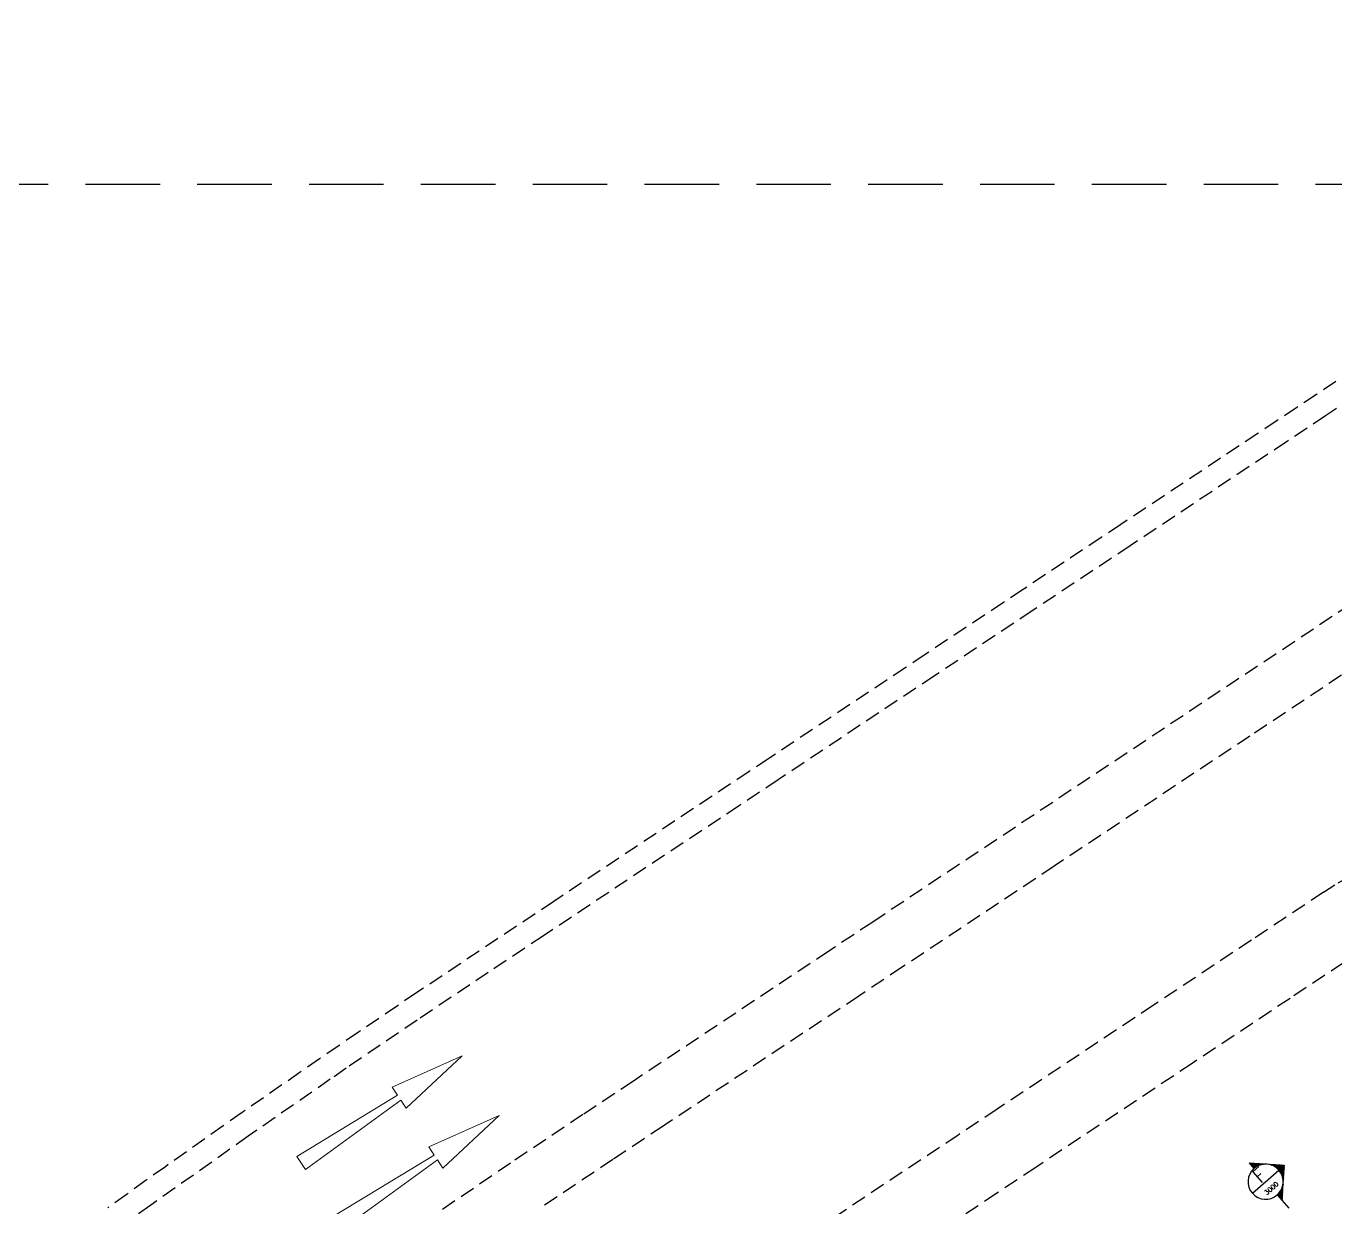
# Model space of a CAD drawing. Header units: millimetres. Extents: x 832728086 to 834530684, y 817551485 to 818349469.
# Drawn here: x 834274941 to 834330674, y 818044770 to 818095065 of the extents above; entities that cross this region are included whole.
import ezdxf
from ezdxf.enums import TextEntityAlignment as Align

# ---------------------------------------------------------------- set-up
doc = ezdxf.new("R2010")
doc.units = ezdxf.units.MM
doc.header["$LTSCALE"] = 100
doc.linetypes.add('Hidden', pattern=[9.524999999999999, 6.35, -3.175])
for name, color, linetype in [('+C-160', 160, 'Hidden'), ('DLN052__', 7, 'Continuous'), ('MARK', 7, 'Continuous')]:
    doc.layers.add(name, color=color, linetype=linetype)
doc.layers.add('base detail$0$Level42', color=250, linetype='Continuous', lineweight=9)
doc.styles.add('romans', font='romans.shx')

# ---------------------------------------------------------------- blocks, each defined once
blk = doc.blocks.new('*X12')
at = {"color": 0}
for p, q in [((56640.17643191214, 54625), (57247.4172277672, 54625)), ((56652.67643191214, 54637.5), (57234.9172277672, 54637.5)), ((56665.17643191214, 54650), (57222.4172277672, 54650)), ((56677.67643191214, 54662.5), (57209.9172277672, 54662.5)), ((56690.17643191215, 54675), (57197.4172277672, 54675)), ((56702.67643191215, 54687.5), (57184.9172277672, 54687.5)), ((56715.17643191215, 54700), (57172.4172277672, 54700)), ((56727.67643191215, 54712.5), (57159.9172277672, 54712.5)), ((56740.17643191215, 54725), (57147.4172277672, 54725)), ((56752.67643191215, 54737.5), (57134.9172277672, 54737.5)), ((56765.17643191215, 54750), (57122.4172277672, 54750)), ((56777.67643191215, 54762.5), (57109.9172277672, 54762.5)), ((56790.17643191215, 54775), (57097.4172277672, 54775)), ((56802.67643191215, 54787.5), (57084.9172277672, 54787.5)), ((56815.17643191215, 54800), (57072.4172277672, 54800)), ((56827.67643191215, 54812.5), (57059.9172277672, 54812.5)), ((56840.17643191215, 54825), (57047.4172277672, 54825)), ((56852.67643191215, 54837.5), (57034.9172277672, 54837.5)), ((56865.17643191215, 54850), (57022.4172277672, 54850)), ((56877.67643191215, 54862.5), (57009.9172277672, 54862.5)), ((56890.17643191215, 54875), (56997.4172277672, 54875)), ((56902.67643191215, 54887.5), (56984.9172277672, 54887.5)), ((56915.17643191215, 54900), (56972.4172277672, 54900)), ((56927.67643191215, 54912.5), (56959.9172277672, 54912.5)), ((56940.17643191215, 54925), (56947.4172277672, 54925)), ((56077.67643191214, 54062.5), (56219.4666037756, 54062.5)), ((56090.17643191214, 54075), (56222.94002572152, 54075)), ((56102.67643191214, 54087.5), (56226.64810907299, 54087.5)), ((56115.17643191214, 54100), (56230.59451397751, 54100)), ((56127.67643191214, 54112.5), (56234.783219953, 54112.5)), ((56140.17643191214, 54125), (56239.21854841284, 54125)), ((56152.67643191214, 54137.5), (56243.90518800342, 54137.5)), ((56165.17643191214, 54150), (56248.84822313151, 54150)), ((56177.67643191214, 54162.5), (56254.05316613591, 54162.5)), ((56190.17643191214, 54175), (56259.52599364005, 54175)), ((56202.67643191214, 54187.5), (56265.27318771162, 54187.5)), ((56215.17643191214, 54200), (56271.3017825861, 54200)), ((56227.67643191214, 54212.5), (56277.61941785813, 54212.5)), ((56240.17643191214, 54225), (56284.23439921781, 54225)), ((56252.67643191214, 54237.5), (56291.15576804409, 54237.5)), ((56265.17643191214, 54250), (56298.39338144825, 54250)), ((56277.67643191214, 54262.5), (56305.95800470521, 54262.5)), ((56290.17643191214, 54275), (56313.8614184658, 54275)), ((56302.67643191214, 54287.5), (56322.11654371454, 54287.5)), ((56315.17643191214, 54300), (56330.73758815906, 54300)), ((56327.67643191214, 54312.5), (56339.74021869808, 54312.5)), ((56340.17643191214, 54325), (56349.14176585911, 54325)), ((56352.67643191214, 54337.5), (56358.96146773244, 54337.5)), ((56365.17643191214, 54350), (56369.22076313922, 54350)), ((56377.67643191214, 54362.5), (56379.94364675136, 54362.5)), ((56390.17643191214, 54375), (56391.15710295406, 54375)), ((56402.67643191214, 54387.5), (56402.89164093309, 54387.5)), ((56427.67643191214, 54412.5), (56428.06779760152, 54412.5)), ((56440.17643191214, 54425), (56441.59498760175, 54425)), ((56452.67643191214, 54437.5), (56455.81686508647, 54437.5)), ((56465.17643191214, 54450), (56470.7960881337, 54450)), ((56477.67643191214, 54462.5), (56486.60709099128, 54462.5)), ((56490.17643191214, 54475), (56503.33943920848, 54475)), ((56502.67643191214, 54487.5), (56521.10253295893, 54487.5)), ((56515.17643191214, 54500), (56540.03238827831, 54500)), ((56527.67643191214, 54512.5), (56560.30174522614, 54512.5)), ((56540.17643191214, 54525), (56582.13575151274, 54525)), ((56552.67643191214, 54537.5), (56605.83752573567, 54537.5)), ((56565.17643191214, 54550), (56631.83249392315, 54550)), ((56577.67643191214, 54562.5), (56660.75177593889, 54562.5)), ((56590.17643191214, 54575), (56693.60738523508, 54575)), ((56602.67643191214, 54587.5), (56732.22529620404, 54587.5)), ((56615.17643191214, 54600), (56780.6472987377, 54600)), ((56627.67643191214, 54612.5), (56853.46120479256, 54612.5)), ((57034.13245488679, 54612.5), (57259.9172277672, 54612.5)), ((57106.94636094165, 54600), (57272.4172277672, 54600)), ((57155.36836347531, 54587.5), (57284.9172277672, 54587.5)), ((57193.98627444427, 54575), (57297.4172277672, 54575)), ((57226.84188374045, 54562.5), (57309.9172277672, 54562.5)), ((57255.7611657562, 54550), (57322.4172277672, 54550)), ((57281.75613394367, 54537.5), (57334.9172277672, 54537.5)), ((57305.4579081666, 54525), (57347.4172277672, 54525)), ((57327.29191445321, 54512.5), (57359.9172277672, 54512.5)), ((57347.56127140103, 54500), (57372.4172277672, 54500)), ((57366.49112672041, 54487.5), (57384.9172277672, 54487.5)), ((57384.25422047087, 54475), (57397.4172277672, 54475)), ((57400.98656868807, 54462.5), (57409.9172277672, 54462.5)), ((57416.79757154565, 54450), (57422.4172277672, 54450)), ((57431.77679459289, 54437.5), (57434.9172277672, 54437.5)), ((57445.9986720776, 54425), (57447.4172277672, 54425)), ((57459.52586207783, 54412.5), (57459.9172277672, 54412.5)), ((57484.70201874625, 54387.5), (57484.9172277672, 54387.5)), ((57496.43655672529, 54375), (57497.4172277672, 54375)), ((57507.65001292799, 54362.5), (57509.9172277672, 54362.5)), ((57518.37289654013, 54350), (57522.4172277672, 54350)), ((57528.63219194692, 54337.5), (57534.9172277672, 54337.5)), ((57538.45189382024, 54325), (57547.4172277672, 54325)), ((57547.85344098127, 54312.5), (57559.9172277672, 54312.5)), ((57556.85607152029, 54300), (57572.4172277672, 54300)), ((57565.47711596481, 54287.5), (57584.9172277672, 54287.5)), ((57573.73224121355, 54275), (57597.4172277672, 54275)), ((57581.63565497414, 54262.5), (57609.9172277672, 54262.5)), ((57589.20027823109, 54250), (57622.4172277672, 54250)), ((57596.43789163527, 54237.5), (57634.9172277672, 54237.5)), ((57603.35926046153, 54225), (57647.4172277672, 54225)), ((57609.97424182123, 54212.5), (57659.9172277672, 54212.5)), ((57616.29187709324, 54200), (57672.4172277672, 54200)), ((57622.32047196773, 54187.5), (57684.9172277672, 54187.5)), ((57628.0676660393, 54175), (57697.41722776719, 54175)), ((57633.54049354343, 54162.5), (57709.91722776719, 54162.5)), ((57638.74543654784, 54150), (57722.41722776719, 54150)), ((57643.68847167592, 54137.5), (57734.91722776719, 54137.5)), ((57648.3751112665, 54125), (57747.41722776719, 54125)), ((57652.81043972634, 54112.5), (57759.91722776719, 54112.5)), ((57656.99914570183, 54100), (57772.41722776719, 54100)), ((57660.94555060635, 54087.5), (57784.91722776719, 54087.5)), ((57664.65363395782, 54075), (57797.41722776719, 54075)), ((57668.12705590376, 54062.5), (57809.91722776719, 54062.5)), ((55890.17643191214, 53875), (56193.82986951105, 53875)), ((55902.67643191214, 53887.5), (56194.05140822083, 53887.5)), ((55915.17643191214, 53900), (56194.48150710045, 53900)), ((55927.67643191214, 53912.5), (56195.12052558953, 53912.5)), ((55940.17643191214, 53925), (56195.9689992533, 53925)), ((55952.67643191214, 53937.5), (56197.02764203604, 53937.5)), ((55965.17643191214, 53950), (56198.29734928536, 53950)), ((55977.67643191214, 53962.5), (56199.77920158036, 53962.5)), ((55990.17643191214, 53975), (56201.47446939646, 53975)), ((56002.67643191214, 53987.5), (56203.38461865738, 53987.5)), ((56015.17643191214, 54000), (56205.51131723516, 54000)), ((56027.67643191214, 54012.5), (56207.85644246099, 54012.5)), ((56040.17643191214, 54025), (56210.42208973136, 54025)), ((56052.67643191214, 54037.5), (56213.21058230806, 54037.5)), ((56065.17643191214, 54050), (56216.22448241559, 54050)), ((57671.36917726375, 54050), (57822.41722776719, 54050)), ((57674.38307737129, 54037.5), (57834.91722776719, 54037.5)), ((57677.171569948, 54025), (57847.41722776719, 54025)), ((57679.73721721836, 54012.5), (57859.91722776719, 54012.5)), ((57682.08234244418, 54000), (57872.41722776719, 54000)), ((57684.20904102196, 53987.5), (57884.91722776719, 53987.5)), ((57686.11919028289, 53975), (57897.41722776719, 53975)), ((57687.81445809898, 53962.5), (57909.91722776719, 53962.5)), ((57689.29631039398, 53950), (57922.41722776719, 53950)), ((57690.5660176433, 53937.5), (57934.91722776719, 53937.5)), ((57691.62466042604, 53925), (57947.41722776719, 53925)), ((57692.47313408981, 53912.5), (57959.91722776719, 53912.5)), ((57693.11215257891, 53900), (57972.41722776719, 53900)), ((57693.54225145852, 53887.5), (57984.91722776719, 53887.5)), ((57693.7637901683, 53875), (57997.41722776719, 53875))]:
    blk.add_line(p, q, dxfattribs=at)
blk = doc.blocks.new('SECHL-B')
at = {"layer": 'MARK'}
for p, q in [((2.384185791015625e-07, 2560.660171985626), (1060.660171985626, 1500.000000119209)), ((2.384185791015625e-07, 2560.660171985626), (0, 2250.000000238419)), ((-749.9986524581909, 1500.001346945763), (750.0013473033905, 1500.001347303391)), ((0, 439.3398283720016), (1060.660171985626, 1500.000000119209)), ((2.384185791015625e-07, 750.0000002384186), (0, 1.192092895507812e-07))]:
    blk.add_line(p, q, dxfattribs=at)
for centre, start, end in [((0.00134730339050293, 1500.000000119209), 90, 270), ((0, 1500.000000119209), 270, 90)]:
    blk.add_arc(centre, 750.0000000000091, start, end, dxfattribs=at)
at = {"layer": 'MARK', "rotation": 269.9999999999879}
blk.add_blockref('*X12', (-53867.96022605896, 58443.7968300581), dxfattribs=at)
at = {"layer": 'MARK', "style": 'romans'}
for tag, height, p in [('SECHL1', 600.0000000000014, (0.001347064971923828, 1874.998652935028)), ('SECHL2', 200.0000000000005, (0.001347064971923828, 1124.998652815819))]:
    blk.add_attdef(tag, text='', height=height, rotation=359.9999970117922, dxfattribs=at).set_placement(p, align=Align.MIDDLE)
blk = doc.blocks.new('base detail$0$TS1017')
at = {"layer": 'base detail$0$Level42'}
blk.add_lwpolyline([(-4.037999999616204, -0.677000000141561), (-4.037999999732619, -0.1559999999590218), (-10.31000000019549, -0.4170000003650784), (-10.30999999961341, 0.4169999998994172), (-4.038000000314696, 0.1559999997261912), (-4.038000000198281, 0.677000000141561), (9.322320693172514e-11, -2.328306436538696e-10)], close=True, dxfattribs=at)
blk = doc.blocks.new('A$C062A3D83')
at = {"layer": '+C-160', "ltscale": 5}
blk.add_line((-103017.3178782463, 83071.81837081909), (122242.0837290287, 83071.81837081909), dxfattribs=at)
at = {"layer": '+C-160'}
for p, q in [((8810.184148430824, 65705.1096329689, 6001.821830027854), (-12341.54387044907, 51642.55249524117, 6180.018779754204)), ((10000.8128926754, 63734.75937139988, 6175.228470480664), (3721.983964323997, 59560.33019602299, 6123.723497171721)), ((3721.983964323997, 59560.33019602299, 6123.723497171721), (-241.531587600708, 56925.2185934782, 6115.01105003423)), ((-241.531587600708, 56925.2185934782, 6115.01105003423), (-4605.52537715435, 54023.85223913193, 6125.573076966111)), ((-4605.52537715435, 54023.85223913193, 6125.573076966111), (-11068.15394020081, 49727.22534704208, 6180.018779754204)), ((-12341.54387044907, 51642.55249524117, 6180.018779754204), (-14206.42464876175, 50402.70143091679, 6202.41388353765)), ((-14206.42464876175, 50402.70143091679, 6202.41388353765), (-22533.93399047852, 44866.22347414494, 6302.417829160743)), ((-11068.15394020081, 49727.22534704208, 6180.018779754204), (-12933.0347186327, 48487.37428224087, 6202.41388353765)), ((-12933.0347186327, 48487.37428224087, 6202.41388353765), (-21260.54406034946, 42950.89632558823, 6302.417829160743)), ((-22533.93399047852, 44866.22347414494, 6302.417829160743), (-24682.80207073689, 43437.56572401524, 6328.223298459166)), ((-24682.80207073689, 43437.56572401524, 6328.223298459166), (-27771.56269001961, 41367.46351647377, 6365.322536621499)), ((-21260.54406034946, 42950.89632558823, 6302.417829160743), (-23409.41214060783, 41522.23857581615, 6328.223298459166)), ((-27771.56269001961, 41367.46351647377, 6365.322536621499), (-30844.87919569016, 39274.50126922131, 6402.421774783833)), ((-23409.41214060783, 41522.23857581615, 6328.223298459166), (-26483.9970651865, 39461.63698661327, 6365.322536621499))]:
    blk.add_line(p, q, dxfattribs=at)
at = {"layer": '+C-160', "elevation": 5714.998396237504}
blk.add_lwpolyline([(7386.356338739395, 74665.41295337677), (6553.605398774147, 74111.76516604424), (5720.85445857048, 73558.11737942696), (4888.10351896286, 73004.46959257126), (4055.352578997612, 72450.82180523872), (-1773.904000759125, 68575.28729641438), (-2606.654940485954, 68021.63950955868), (-5937.658700466156, 65807.048361063), (-6770.409640192986, 65253.40057420731), (-10101.41339957714, 63038.8094265461), (-10934.16434001923, 62485.16163909435), (-16763.42091929913, 58609.62713038921), (-17596.17185950279, 58055.97934341431), (-25923.68125855923, 52519.50147354603), (-31752.91860628128, 48633.29321682453), (-32583.46296644211, 48072.81706058979), (-34241.23636507988, 46946.96924769878), (-35068.45898985863, 46381.60194730759), (-35894.56796300411, 45814.60863208771), (-36719.56008839607, 45245.99149477482), (-39187.80348157883, 43530.41918563843), (-40008.29634082317, 42955.32882487774), (-42462.96566319466, 41220.39011907578), (-43278.90846657753, 40638.86213374138), (-44093.70585286617, 40055.73035216331), (-44907.35466945171, 39470.99702942371)], dxfattribs=at)
at = {"layer": '+C-160'}
blk.add_lwpolyline([(6856.286737203598, 52908.04109454155), (7337.668783068657, 53228.08375668526)], dxfattribs=at)
for points in [[(7386.356338739395, 74665.41295337677, 6131.334893714801), (6553.605398774147, 74111.76516604424, 6119.806878870848), (5720.85445857048, 73558.11737942696, 6108.999122954864), (4888.10351896286, 73004.46959257126, 6098.997905786748), (4055.352578997612, 72450.82180523872, 6091.621454090105), (-1773.904000759125, 68575.28729641438, 6043.804302253487), (-2606.654940485954, 68021.63950955868, 6040.86777860864), (-5937.658700466156, 65807.048361063, 6040.14569330402), (-6770.409640192986, 65253.40057420731, 6043.142159256935), (-10101.41339957714, 63038.8094265461, 6057.804073981913), (-10934.16434001923, 62485.16163909435, 6063.431410567679), (-16763.42091929913, 58609.62713038921, 6112.541142275036), (-17596.17185950279, 58055.97934341431, 6122.019260843615), (-25923.68125855923, 52519.50147354603, 6222.023203300895), (-31752.91860628128, 48633.29321682453, 6291.988348671358), (-32583.46296644211, 48072.81706058979, 6301.788616945681), (-34241.23636507988, 46946.96924769878, 6320.964008659498), (-35068.45898985863, 46381.60194730759, 6331.126942286317), (-35894.56796300411, 45814.60863208771, 6341.178261481187), (-36719.56008839607, 45245.99149477482, 6349.052502445578), (-39187.80348157883, 43530.41918563843, 6371.582283245737), (-40008.29634082317, 42955.32882487774, 6377.77759218023), (-42462.96566319466, 41220.39011907578, 6386.822980484395), (-43278.90846657753, 40638.86213374138, 6389.716874856695), (-44093.70585286617, 40055.73035216331, 6391.887530234526), (-44907.35466945171, 39470.99702942371, 6390.602666206181)], [(8503.388903141022, 50430.60704779625, 0), (5433.268516898155, 48389.46211981773, 0), (1271.220959544182, 45622.35816609859, 0), (-5393.368133425713, 41191.45953309536, 0), (-7056.288440823555, 40085.88029754162, 0), (-15383.79784095287, 34549.40242898464, 0)], [(32645.68073153496, 89804.87006664276, 0), (32419.72401440144, 89656.63214302063, 0), (32155.29003703594, 89481.68471074104, 0), (32144.60094332695, 89474.57945561409, 0), (24062.30267035961, 84101.12823939323, 0), (23826.6503007412, 83944.45665037632, 0), (15277.68178570271, 78741.07915759087, 0), (9784.688464164734, 75107.53325414658, 0), (6950.172385454178, 73204.60128903389, 0), (5284.018255710602, 72096.87207233906, 0), (-1377.33701467514, 67668.12342047691, 0), (-5542.798857927322, 64898.74950575829, 0), (-9704.846415042877, 62131.64555180073, 0), (-16369.43550789356, 57700.74691915512, 0), (-18032.3558151722, 56595.16768324375, 0), (-26359.86521530151, 51058.68981468678, 0), (-28710.58079051971, 49495.8354088068, 0), (-31742.05615472794, 47464.65847611427, 0), (-34758.87546682358, 45411.77663505077, 0), (-35440.4554104805, 44943.57326030731, 0), (-38937.50224781036, 42515.49265813828, 0), (-43086.95774245262, 39577.567923069, 0), (-43759.37468242645, 39095.58570110798, 0)], [(6856.286737203598, 52908.04109454155, 0), (3786.166350603104, 50866.89616656303, 0), (-375.8812062740326, 48099.79221248627, 0), (-7040.470299243927, 43668.89357995987, 0), (-8703.390606760979, 42563.31434392929, 0), (-17030.90000677109, 37026.83647537231, 0)], [(14436.14286470413, 54374.95062768459, 0), (13875.84706187248, 54488.67807817459, 0), (12881.28310012817, 54588.72541964054, 0), (11881.69974792004, 54588.98222303391, 0), (10887.08451128006, 54489.44592154026, 0), (9907.37525677681, 54291.11105012894, 0), (8952.360915660858, 53995.95930469036, 0), (8031.583675861359, 53606.93974363804, 0), (7337.668783068657, 53228.08375668526, 0)]]:
    blk.add_polyline3d(points, dxfattribs=at)
at = {"layer": '+C-160', "ltscale": 4}
blk.add_open_spline([(-72340.31261622906, -33621.03279519081), (-20541.31261610985, 11965.96720457077), (31257.68738377094, 57552.96720468998)], degree=2, dxfattribs=at)
at = {"layer": '+C-160', "lineweight": 13, "ltscale": 1.666666666666667, "xscale": 799.9999999999993, "yscale": 799.9999999999993, "zscale": 799.9999999999993, "rotation": 33.67047454180576}
for p in [(-29822.23019993305, 45948.6516879797), (-28255.08756303787, 43403.48291146755)]:
    blk.add_blockref('base detail$0$TS1017', p, dxfattribs=at)

msp = doc.modelspace()

# ---------------------------------------------------------------- block references
at = {"layer": '+C-160', "ltscale": 5}
msp.add_blockref('A$C062A3D83', (834323333.3127822, 818005260.0326515), dxfattribs=at)
at = {"layer": 'DLN052__', "rotation": 41.35019582799567}
msp.add_blockref('SECHL-B', (834328717.2748287, 818044715.050635), dxfattribs=at).add_auto_attribs({'SECHL2': '3000', 'SECHL1': 'F'})

doc.saveas('drawing.dxf')
